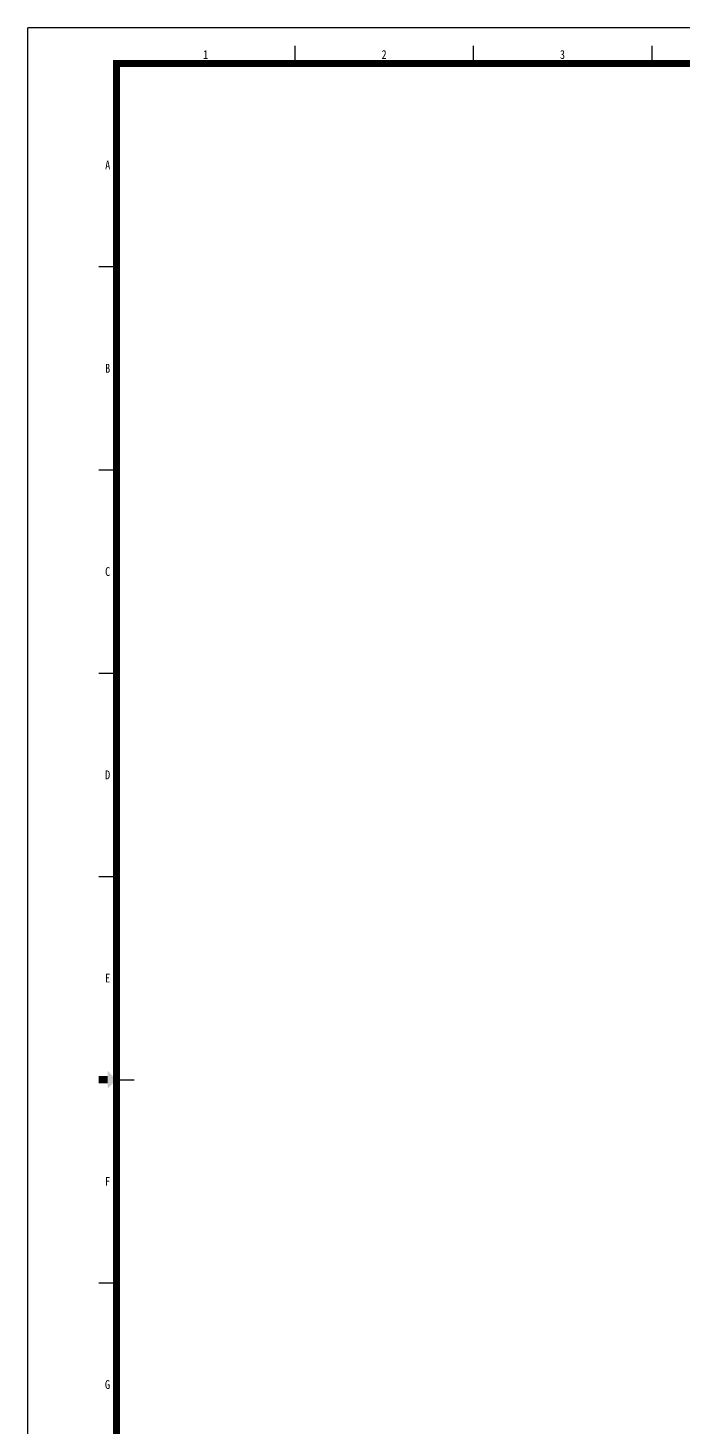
# Model space of a CAD drawing. Extents: x 164940 to 3842273, y 640355 to 1124023.
# Drawn here: x 3536762 to 3550619, y 1093510 to 1123127 of the extents above; entities that cross this region are included whole.
import ezdxf
from ezdxf.enums import TextEntityAlignment as Align

# ---------------------------------------------------------------- set-up
doc = ezdxf.new("R2010")
doc.units = 0
doc.header["$LTSCALE"] = 1000
doc.header["$MEASUREMENT"] = 0
doc.layers.add('-家具', color=33, linetype='Continuous', lineweight=9)
doc.layers.add('TK', color=6, linetype='Continuous')
doc.styles.add('TKZ1', font='SIMHEI.TTF', dxfattribs={"width": 0.7})

# ---------------------------------------------------------------- blocks, each defined once
blk = doc.blocks.new('图框')
for p, q in [((-58108.4793015235, -445311.2319678301), (-142208.4793015235, -445311.2319678301)), ((-142208.4793015235, -504711.2319678301), (-142208.4793015235, -445311.2319678301)), ((-134670.9793015235, -445811.2319678301), (-134670.9793015235, -446311.2319678301)), ((-129633.4793015235, -445811.2319678301), (-129633.4793015235, -446311.2319678301)), ((-124595.9793015235, -445811.2319678301), (-124595.9793015235, -446311.2319678301)), ((-140208.4793015235, -452051.2319678324), (-139708.4793015235, -452051.2319678324)), ((-140208.4793015235, -457791.2319678231), (-139708.4793015235, -457791.2319678231)), ((-140208.4793015235, -463531.2319678254), (-139708.4793015235, -463531.2319678254)), ((-140208.4793015235, -469271.2319678278), (-139708.4793015235, -469271.2319678278)), ((-139708.4793015235, -475011.2319678301), (-139208.4793015235, -475011.2319678301)), ((-140208.4793015235, -480751.2319678324), (-139708.4793015235, -480751.2319678324))]:
    blk.add_line(p, q)
at = {"const_width": 200}
blk.add_lwpolyline([(-59108.4793015235, -446311.2319678301), (-139708.4793015235, -446311.2319678301), (-139708.4793015235, -503711.2319678301), (-59108.4793015235, -503711.2319678301)], close=True, dxfattribs=at)
blk.add_lwpolyline([(-139958.4793015199, -475011.2319678301), (-140208.4793015235, -475011.2319678301)], dxfattribs=at)
blk.add_solid([(-139958.4793015235, -475261.2319678301), (-139958.4793015235, -474761.2319678185), (-139708.4793015235, -475011.2319678301)])
at = {"style": 'TKZ1', "width": 0.85}
for s, p in [('1', (-137189.7293015235, -446061.2319678301)), ('2', (-132152.2293015235, -446061.2319678301)), ('3', (-127114.7293015235, -446061.2319678301)), ('A', (-139958.4793015235, -449181.2319678254)), ('B', (-139958.4793015235, -454921.2319678278)), ('C', (-139958.4793015235, -460661.2319678301)), ('D', (-139958.4793015235, -466401.2319678324)), ('E', (-139958.4793015235, -472141.2319678231)), ('F', (-139958.4793015235, -477881.2319678254)), ('G', (-139964.0632463995, -483621.2319678278))]:
    blk.add_text(s, height=250, dxfattribs=at).set_placement(p, align=Align.MIDDLE)

msp = doc.modelspace()

# ---------------------------------------------------------------- linework, layer by layer
at = {"layer": '-家具'}
msp.add_lwpolyline([(3538634.955071344, 1122377.674542716), (3593020.210726418, 1122377.674542716), (3593020.210726418, 1079378.863604319), (3538634.955071344, 1079378.863604319)], close=True, dxfattribs=at)

# ---------------------------------------------------------------- block references
at = {"layer": 'TK', "xscale": 0.7491082046180964, "yscale": 0.749108204501681, "zscale": 0.7491082045191116}
msp.add_blockref('图框', (3643291.723170833, 1456713.08017107), dxfattribs=at)

doc.saveas('drawing.dxf')
